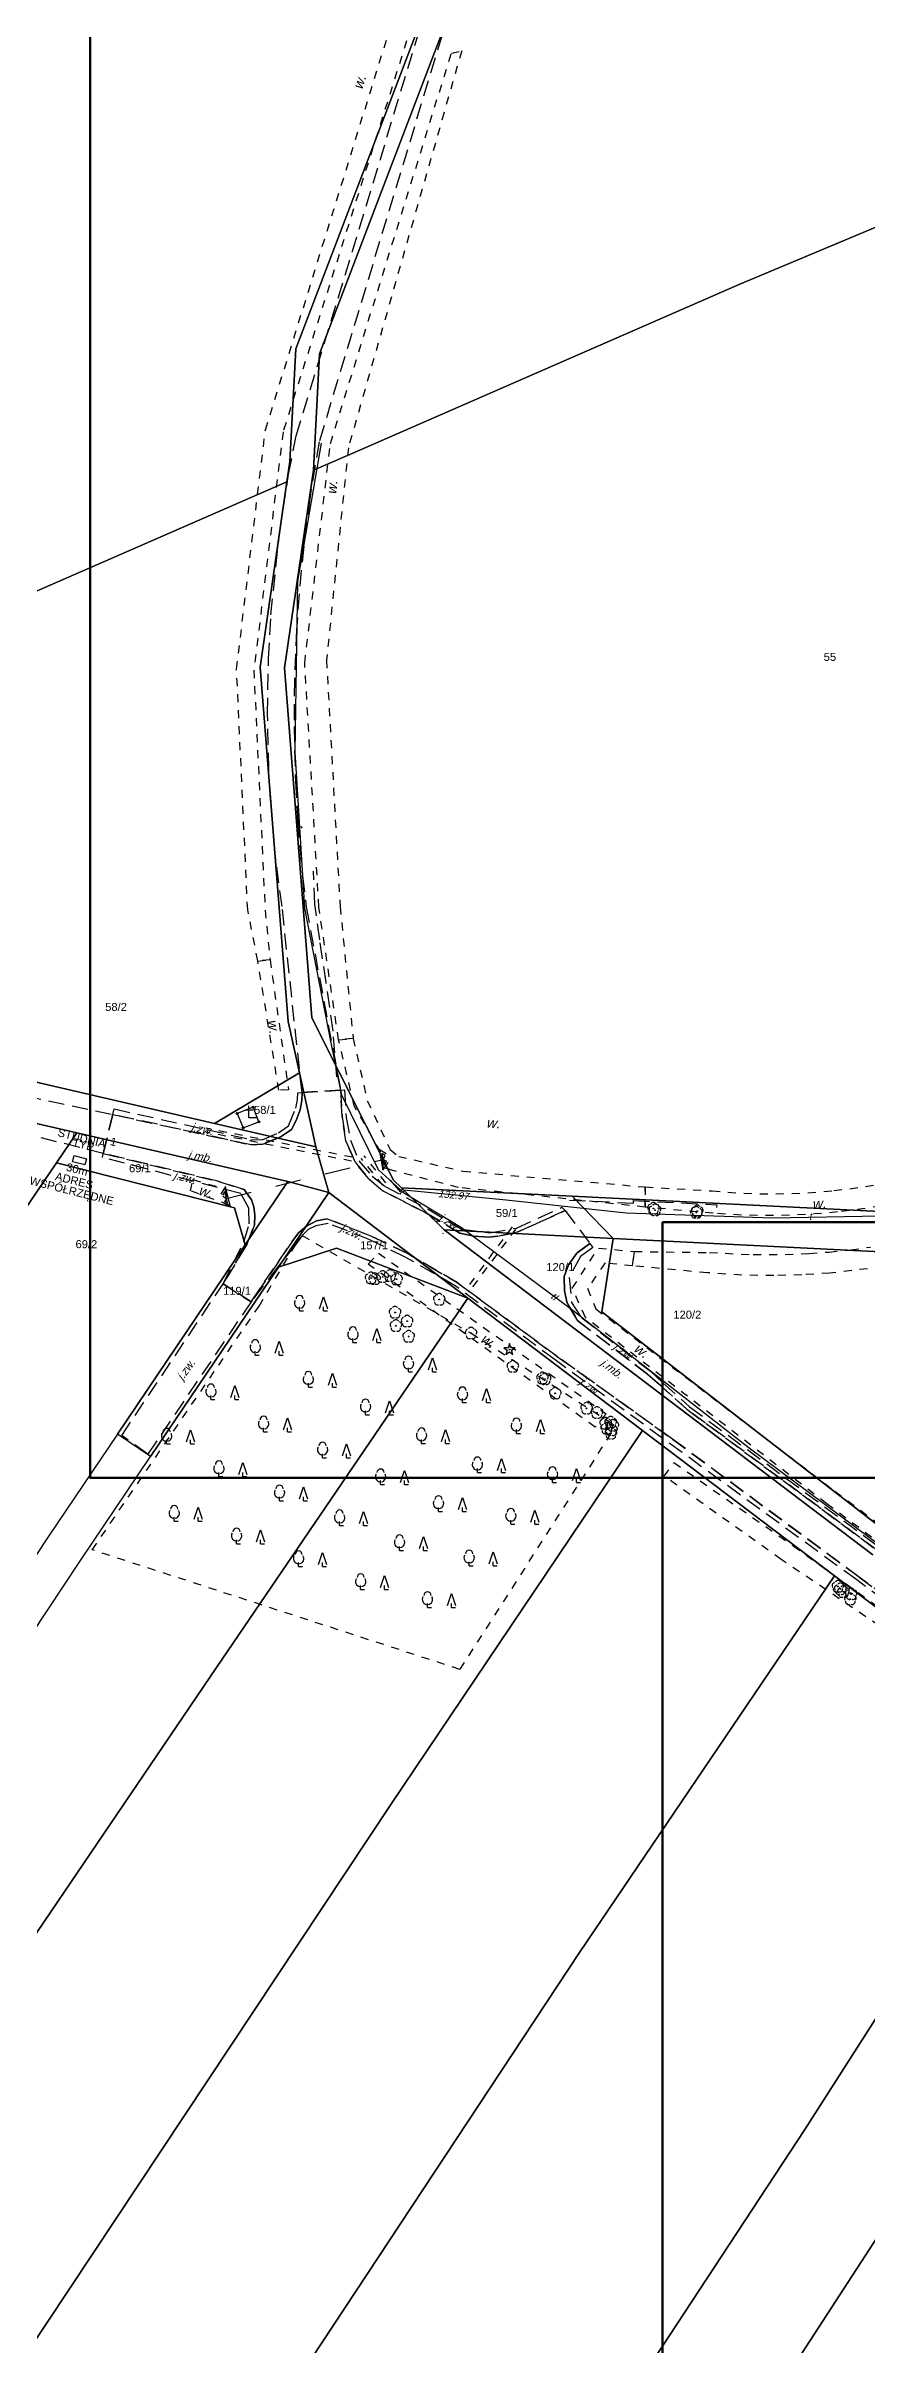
# Model space of a CAD drawing. Header units: metres. Extents: x 7542702 to 7555152, y 5804026 to 5815503.
# Drawn here: x 7547093.4 to 7547195.9, y 5806595.7 to 5806882.9 of the extents above; entities that cross this region are included whole.
import ezdxf
from ezdxf.enums import TextEntityAlignment as Align

# ---------------------------------------------------------------- set-up
doc = ezdxf.new("R2010")
doc.units = ezdxf.units.M
for name, pattern in [('4001', [0]), ('4002', [2, 1, -1]), ('4003', [3, 2, -1])]:
    doc.linetypes.add(name, pattern=pattern)
for name, color, linetype in [('_INFO_LOKALIZACJA', 7, 'Continuous'), ('_INFO_ZAPAS', 7, 'Continuous'), ('Cmentarze_i_pomniki', 184, 'Continuous'), ('Drogi', 135, 'Continuous'), ('Dzialki', 165, 'Continuous'), ('Elementy_budynkow', 7, 'Continuous'), ('Ogrodzenia', 184, 'Continuous'), ('Projekty', 252, 'Continuous'), ('Roslinnosc', 104, 'Continuous'), ('Uz_Specjalne', 7, 'Continuous'), ('Uz_Telekomunikacja', 252, 'Continuous'), ('Wody', 184, 'Continuous')]:
    doc.layers.add(name, color=color, linetype=linetype)
doc.layers.add('_STUDNIA_PROJEKTOWANA', color=30, linetype='Continuous', lineweight=30)
doc.styles.add('DYN_DIM', font='arial.ttf')
doc.styles.get("Standard").update_dxf_attribs({"font": 'arial.ttf'})

# ---------------------------------------------------------------- blocks, each defined once
blk = doc.blocks.new('1371')
at = {"layer": 'Cmentarze_i_pomniki', "color": 184, "linetype": 'Continuous'}
for p, q in [((-1, 2), (1, 2)), ((0, 0), (0, 3)), ((2, 0), (0, 0))]:
    blk.add_line(p, q, dxfattribs=at)
blk = doc.blocks.new('1281')
at = {"layer": 'Ogrodzenia', "color": 184, "linetype": 'Continuous'}
for radius in [0.24, 0.16, 0.08]:
    blk.add_circle((0, 0), radius, dxfattribs=at)
blk = doc.blocks.new('1422')
at = {"layer": 'Roslinnosc', "color": 104, "linetype": 'Continuous'}
blk.add_circle((0, 0), 0.1, dxfattribs=at)
for centre, start, end in [((-0.71, 0.23), 102.5, 221.75), ((0, 0.75), 30.19, 149.77), ((0.71, 0.23), 318.3, 77.49), ((-0.44, -0.61), 174.33, 293.45), ((0.44, -0.61), 246.24, 5.74)]:
    blk.add_arc(centre, 0.75, start, end, dxfattribs=at)
blk = doc.blocks.new('1412')
at = {"layer": 'Roslinnosc', "color": 104, "linetype": 'Continuous'}
for p, q in [((-0.33, 0.47), (-1.43, 0.47)), ((-1.43, 0.47), (-0.55, -0.17)), ((0, 1.5), (-0.33, 0.47)), ((0.33, 0.47), (0, 1.5)), ((1.43, 0.47), (0.33, 0.47)), ((0.55, -0.17), (1.43, 0.47)), ((-0.55, -0.17), (-0.88, -1.21)), ((-0.88, -1.21), (0, -0.57)), ((0, -0.57), (0.88, -1.21)), ((0.88, -1.21), (0.55, -0.17))]:
    blk.add_line(p, q, dxfattribs=at)
blk.add_circle((0, 0), 0.1, dxfattribs=at)
blk = doc.blocks.new('1756')
at = {"layer": 'Uz_Telekomunikacja', "color": 220, "linetype": 'Continuous'}
for radius in [0.16, 0.08]:
    blk.add_circle((0, 0), radius, dxfattribs=at)
blk = doc.blocks.new('1433')
at = {"layer": 'Roslinnosc', "color": 104, "linetype": 'Continuous'}
for p, q in [((-3, 0), (-3, 1)), ((-3, 0), (-2, 0)), ((2, 0.5), (3, 3.5)), ((3, 3.5), (4, 0.5)), ((3, 0), (3, 1)), ((3, 0), (4, 0))]:
    blk.add_line(p, q, dxfattribs=at)
for centre, radius, start, end in [((-3, 2), 1.3, 150, 260), ((-3, 3), 0.9, 0, 180), ((-3, 2), 1.3, 280, 30)]:
    blk.add_arc(centre, radius, start, end, dxfattribs=at)
blk = doc.blocks.new('2554')
at = {"layer": 'Drogi', "color": 8, "linetype": '4002'}
blk.add_line((0, 0), (0, 1), dxfattribs=at)
blk = doc.blocks.new('1554')
at = {"layer": 'Drogi', "color": 8, "linetype": 'Continuous'}
for p, q in [((-0.75, -0.75), (0, 0)), ((0, 0), (0.75, -0.75))]:
    blk.add_line(p, q, dxfattribs=at)
blk = doc.blocks.new('STUDNIA_PROJEKTOWANA')
at = {"layer": '_STUDNIA_PROJEKTOWANA'}
blk.add_lwpolyline([(-0.8, -0.4), (-0.8, 0.4), (0.8, 0.4), (0.8, -0.4)], close=True, dxfattribs=at)
at = {"layer": '_STUDNIA_PROJEKTOWANA', "style": 'DYN_DIM'}
blk.add_text('STUDNIA', height=1, dxfattribs=at).set_placement((-3.45, 2.25))
for tag, flags, p in [('ODC_FUNKCJONALNY', 13, (0, 3.75)), ('TYP', 12, (0, 0.98)), ('DLUGOSC_ZAPASU', 12, (0, -1.68)), ('ADRES', 12, (0, -3.33)), ('WSPOLRZEDNE', 12, (0, -4.65))]:
    blk.add_attdef(tag, text='', height=1, dxfattribs=dict(at, flags=flags)).set_placement(p, align=Align.CENTER)
at = {"layer": '_STUDNIA_PROJEKTOWANA', "style": 'DYN_DIM', "flags": 12}
blk.add_attdef('NUMER', (3.17, 2.25), '', height=1, dxfattribs=at)

msp = doc.modelspace()

# ---------------------------------------------------------------- linework, layer by layer
at = {"layer": 'Defpoints', "color": 4, "lineweight": 70}
for points in [[(7547098.91, 5806987.36), (7547491.42, 5806987.36), (7547491.42, 5806703.97), (7547098.91, 5806703.97)], [(7547170.42, 5806735.94), (7547562.93, 5806735.94), (7547562.93, 5806452.54), (7547170.42, 5806452.54)]]:
    msp.add_lwpolyline(points, close=True, dxfattribs=at)
at = {"layer": 'Drogi', "color": 8, "linetype": '4003'}
for p, q in [((7547124.65, 5806834.21), (7547142.01, 5806891.27)), ((7547124.65, 5806834.21), (7547142.01, 5806891.27)), ((7547143.76, 5806887.19), (7547127.52, 5806833.47)), ((7547143.76, 5806887.19), (7547127.52, 5806833.47)), ((7547123.71, 5806829.4), (7547124.65, 5806834.21)), ((7547123.71, 5806829.4), (7547124.65, 5806834.21)), ((7547127.52, 5806833.47), (7547126.35, 5806826.37)), ((7547127.52, 5806833.47), (7547126.35, 5806826.37)), ((7547122.55, 5806821.99), (7547123.71, 5806829.4)), ((7547122.55, 5806821.99), (7547123.71, 5806829.4)), ((7547126.35, 5806826.37), (7547125.26, 5806817.43)), ((7547126.35, 5806826.37), (7547125.26, 5806817.43)), ((7547121.5, 5806811.84), (7547122.55, 5806821.99)), ((7547121.5, 5806811.84), (7547122.55, 5806821.99)), ((7547125.26, 5806817.43), (7547124.68, 5806809.96)), ((7547125.26, 5806817.43), (7547124.68, 5806809.96)), ((7547121.2, 5806806.35), (7547121.5, 5806811.84)), ((7547121.2, 5806806.35), (7547121.5, 5806811.84)), ((7547124.68, 5806809.96), (7547124.43, 5806803.67)), ((7547124.68, 5806809.96), (7547124.43, 5806803.67)), ((7547121.07, 5806799.48), (7547121.2, 5806806.35)), ((7547121.07, 5806799.48), (7547121.2, 5806806.35)), ((7547124.43, 5806803.67), (7547124.38, 5806797.87)), ((7547124.43, 5806803.67), (7547124.38, 5806797.87)), ((7547121.23, 5806792.58), (7547121.07, 5806799.48)), ((7547121.23, 5806792.58), (7547121.07, 5806799.48)), ((7547124.38, 5806797.87), (7547124.56, 5806790.97)), ((7547124.38, 5806797.87), (7547124.56, 5806790.97)), ((7547121.41, 5806789.29), (7547121.23, 5806792.58)), ((7547121.41, 5806789.29), (7547121.23, 5806792.58)), ((7547124.56, 5806790.97), (7547124.84, 5806785.98)), ((7547124.56, 5806790.97), (7547124.84, 5806785.98)), ((7547122.08, 5806781.52), (7547121.41, 5806789.29)), ((7547122.08, 5806781.52), (7547121.41, 5806789.29)), ((7547124.84, 5806785.98), (7547125.45, 5806779.21)), ((7547124.84, 5806785.98), (7547125.45, 5806779.21)), ((7547122.88, 5806775.38), (7547122.08, 5806781.52)), ((7547122.88, 5806775.38), (7547122.08, 5806781.52)), ((7547125.45, 5806779.21), (7547125.9, 5806775.35)), ((7547125.45, 5806779.21), (7547125.9, 5806775.35)), ((7547125.38, 5806752.12, 133.89), (7547122.88, 5806775.38)), ((7547125.38, 5806752.12, 133.89), (7547122.88, 5806775.38)), ((7547125.9, 5806775.35), (7547130.2, 5806752.44, 133.87)), ((7547125.9, 5806775.35), (7547130.2, 5806752.44, 133.87)), ((7547067.31, 5806756.79, 134.47), (7547101.74, 5806749.38, 134.24)), ((7547100.52, 5806744.52, 134.25), (7547067.29, 5806752.91, 134.47)), ((7547101.74, 5806749.38, 134.24), (7547101.9, 5806750.09)), ((7547101.9, 5806750.09), (7547119, 5806746.27)), ((7547123.68, 5806747.95), (7547124.59, 5806750.17)), ((7547124.59, 5806750.17), (7547124.81, 5806751.23)), ((7547124.66, 5806748.62), (7547125.14, 5806749.99)), ((7547125.14, 5806749.99), (7547124.66, 5806748.62)), ((7547124.66, 5806748.62), (7547125.14, 5806749.99)), ((7547124.81, 5806751.23), (7547124.87, 5806752.1)), ((7547124.87, 5806752.1), (7547125.38, 5806752.12)), ((7547125.14, 5806749.99), (7547125.35, 5806751.12)), ((7547125.35, 5806751.12), (7547125.14, 5806749.99)), ((7547125.14, 5806749.99), (7547125.35, 5806751.12)), ((7547125.35, 5806751.12), (7547125.38, 5806752.12)), ((7547125.38, 5806752.12), (7547125.35, 5806751.12)), ((7547125.35, 5806751.12), (7547125.38, 5806752.12)), ((7547130.2, 5806752.44, 133.87), (7547125.38, 5806752.12, 133.89)), ((7547125.38, 5806752.12), (7547130.2, 5806752.44)), ((7547130.2, 5806752.44, 133.87), (7547125.38, 5806752.12, 133.89)), ((7547125.38, 5806752.12), (7547130.2, 5806752.44)), ((7547130.2, 5806752.44), (7547130.71, 5806752.49)), ((7547130.2, 5806752.44), (7547130.4, 5806749.15)), ((7547130.4, 5806749.15), (7547130.2, 5806752.44)), ((7547130.2, 5806752.44), (7547130.4, 5806749.15)), ((7547130.71, 5806752.49), (7547130.89, 5806749.01)), ((7547100.52, 5806744.52, 134.25), (7547101.74, 5806749.38, 134.24)), ((7547101.74, 5806749.38, 134.24), (7547100.52, 5806744.52, 134.25)), ((7547100.52, 5806744.52, 134.25), (7547101.74, 5806749.38, 134.24)), ((7547101.74, 5806749.38, 134.24), (7547119.03, 5806745.59)), ((7547119.03, 5806745.59), (7547101.74, 5806749.38, 134.24)), ((7547101.74, 5806749.38, 134.24), (7547119.03, 5806745.59)), ((7547120.39, 5806746.24), (7547122.44, 5806747.09)), ((7547122.44, 5806747.09), (7547123.68, 5806747.95)), ((7547122.64, 5806746.57), (7547124.05, 5806747.5)), ((7547124.05, 5806747.5), (7547122.64, 5806746.57)), ((7547122.64, 5806746.57), (7547124.05, 5806747.5)), ((7547124.05, 5806747.5), (7547124.66, 5806748.62)), ((7547124.66, 5806748.62), (7547124.05, 5806747.5)), ((7547124.05, 5806747.5), (7547124.66, 5806748.62)), ((7547130.4, 5806749.15), (7547130.84, 5806746.05)), ((7547130.84, 5806746.05), (7547130.4, 5806749.15)), ((7547130.4, 5806749.15), (7547130.84, 5806746.05)), ((7547130.89, 5806749.01), (7547131.44, 5806746.16)), ((7547100.46, 5806744.02), (7547100.52, 5806744.52, 134.25)), ((7547117.72, 5806739.5), (7547100.46, 5806744.02)), ((7547114.87, 5806741.04), (7547100.52, 5806744.52, 134.25)), ((7547100.52, 5806744.52, 134.25), (7547114.87, 5806741.04)), ((7547114.87, 5806741.04), (7547100.52, 5806744.52, 134.25)), ((7547119, 5806746.27), (7547120.39, 5806746.24)), ((7547119.03, 5806745.59), (7547120.47, 5806745.7)), ((7547120.47, 5806745.7), (7547119.03, 5806745.59)), ((7547119.03, 5806745.59), (7547120.47, 5806745.7)), ((7547120.47, 5806745.7), (7547122.64, 5806746.57)), ((7547122.64, 5806746.57), (7547120.47, 5806745.7)), ((7547120.47, 5806745.7), (7547122.64, 5806746.57)), ((7547130.84, 5806746.05), (7547132.05, 5806743.4)), ((7547132.05, 5806743.4), (7547130.84, 5806746.05)), ((7547130.84, 5806746.05), (7547132.05, 5806743.4)), ((7547131.44, 5806746.16), (7547132.5, 5806743.59)), ((7547132.05, 5806743.4), (7547133.72, 5806741.35)), ((7547133.72, 5806741.35), (7547132.05, 5806743.4)), ((7547132.05, 5806743.4), (7547133.72, 5806741.35)), ((7547132.5, 5806743.59), (7547134.14, 5806741.66)), ((7547133.72, 5806741.35), (7547135.4, 5806739.9)), ((7547135.4, 5806739.9), (7547133.72, 5806741.35)), ((7547133.72, 5806741.35), (7547135.4, 5806739.9)), ((7547134.14, 5806741.66), (7547135.76, 5806740.4)), ((7547118.17, 5806740.02), (7547114.87, 5806741.04)), ((7547114.87, 5806741.04), (7547118.17, 5806740.02)), ((7547118.17, 5806740.02), (7547114.87, 5806741.04)), ((7547118.74, 5806737.68), (7547117.72, 5806739.5)), ((7547119.07, 5806738.73), (7547118.17, 5806740.02)), ((7547118.17, 5806740.02), (7547119.07, 5806738.73)), ((7547119.07, 5806738.73), (7547118.17, 5806740.02)), ((7547119.35, 5806737.85), (7547119.07, 5806738.73)), ((7547119.07, 5806738.73), (7547119.35, 5806737.85)), ((7547119.35, 5806737.85), (7547119.07, 5806738.73)), ((7547135.4, 5806739.9), (7547140.94, 5806737.04)), ((7547140.94, 5806737.04), (7547135.4, 5806739.9)), ((7547135.4, 5806739.9), (7547140.94, 5806737.04)), ((7547135.76, 5806740.4), (7547141.13, 5806737.55)), ((7547118.11, 5806733.48), (7547118.79, 5806735.71)), ((7547118.52, 5806733.23), (7547119.44, 5806735.59)), ((7547119.44, 5806735.59), (7547118.52, 5806733.23)), ((7547118.52, 5806733.23), (7547119.44, 5806735.59)), ((7547118.79, 5806735.71), (7547118.74, 5806737.68)), ((7547119.5, 5806736.82), (7547119.35, 5806737.85)), ((7547119.35, 5806737.85), (7547119.5, 5806736.82)), ((7547119.5, 5806736.82), (7547119.35, 5806737.85)), ((7547119.44, 5806735.59), (7547119.5, 5806736.82)), ((7547119.5, 5806736.82), (7547119.44, 5806735.59)), ((7547119.44, 5806735.59), (7547119.5, 5806736.82)), ((7547124.95, 5806734.58), (7547125.95, 5806735.43)), ((7547125.95, 5806735.43), (7547124.95, 5806734.58)), ((7547124.95, 5806734.58), (7547125.95, 5806735.43)), ((7547125.95, 5806735.43), (7547124.95, 5806734.58)), ((7547125.95, 5806735.43), (7547127.18, 5806736.09)), ((7547127.18, 5806736.09), (7547125.95, 5806735.43)), ((7547125.95, 5806735.43), (7547127.18, 5806736.09)), ((7547127.18, 5806736.09), (7547125.95, 5806735.43)), ((7547127.12, 5806735.46), (7547126.16, 5806735)), ((7547127.12, 5806735.46), (7547126.16, 5806735)), ((7547128.65, 5806735.78), (7547127.12, 5806735.46)), ((7547128.65, 5806735.78), (7547127.12, 5806735.46)), ((7547127.18, 5806736.09), (7547128.53, 5806736.36)), ((7547128.53, 5806736.36), (7547127.18, 5806736.09)), ((7547127.18, 5806736.09), (7547128.53, 5806736.36)), ((7547128.53, 5806736.36), (7547127.18, 5806736.09)), ((7547128.53, 5806736.36), (7547134.11, 5806734.16)), ((7547134.11, 5806734.16), (7547128.53, 5806736.36)), ((7547128.53, 5806736.36), (7547134.11, 5806734.16)), ((7547134.11, 5806734.16), (7547128.53, 5806736.36)), ((7547133.86, 5806733.73), (7547128.65, 5806735.78)), ((7547133.86, 5806733.73), (7547128.65, 5806735.78)), ((7547140.94, 5806737.04), (7547145.12, 5806734.54)), ((7547145.12, 5806734.54), (7547140.94, 5806737.04)), ((7547140.94, 5806737.04), (7547145.12, 5806734.54)), ((7547141.13, 5806737.55), (7547145.31, 5806735.05)), ((7547152.17, 5806735.2), (7547157.86, 5806737.8)), ((7547152.29, 5806734.68), (7547158.28, 5806737.38)), ((7547158.28, 5806737.38), (7547152.29, 5806734.68)), ((7547152.29, 5806734.68), (7547158.28, 5806737.38)), ((7547157.86, 5806737.8), (7547158.28, 5806737.38)), ((7547158.28, 5806737.38), (7547161.37, 5806733.28)), ((7547158.28, 5806737.38), (7547161.37, 5806733.28)), ((7547115.52, 5806728.24), (7547118.11, 5806733.48)), ((7547115.52, 5806728.24), (7547118.52, 5806733.23)), ((7547118.52, 5806733.23), (7547115.52, 5806728.24)), ((7547115.52, 5806728.24), (7547118.52, 5806733.23)), ((7547119.02, 5806725.98), (7547124.15, 5806733.53)), ((7547124.15, 5806733.53), (7547119.02, 5806725.98)), ((7547119.02, 5806725.98), (7547124.15, 5806733.53)), ((7547124.15, 5806733.53), (7547119.02, 5806725.98)), ((7547124.56, 5806733.11), (7547122.35, 5806730.36)), ((7547124.56, 5806733.11), (7547122.35, 5806730.36)), ((7547124.15, 5806733.53), (7547124.95, 5806734.58)), ((7547124.95, 5806734.58), (7547124.15, 5806733.53)), ((7547124.15, 5806733.53), (7547124.95, 5806734.58)), ((7547124.95, 5806734.58), (7547124.15, 5806733.53)), ((7547125.39, 5806734.25), (7547124.56, 5806733.11)), ((7547125.39, 5806734.25), (7547124.56, 5806733.11)), ((7547126.16, 5806735), (7547125.39, 5806734.25)), ((7547126.16, 5806735), (7547125.39, 5806734.25)), ((7547138.28, 5806731.56), (7547133.86, 5806733.73)), ((7547138.28, 5806731.56), (7547133.86, 5806733.73)), ((7547134.11, 5806734.16), (7547138.6, 5806732)), ((7547138.6, 5806732), (7547134.11, 5806734.16)), ((7547134.11, 5806734.16), (7547138.6, 5806732)), ((7547138.6, 5806732), (7547134.11, 5806734.16)), ((7547145.12, 5806734.54), (7547146.84, 5806734.18)), ((7547146.84, 5806734.18), (7547145.12, 5806734.54)), ((7547145.12, 5806734.54), (7547146.84, 5806734.18)), ((7547145.31, 5806735.05), (7547148.8, 5806734.6)), ((7547146.84, 5806734.18), (7547148.79, 5806734.06)), ((7547148.79, 5806734.06), (7547146.84, 5806734.18)), ((7547146.84, 5806734.18), (7547148.79, 5806734.06)), ((7547148.79, 5806734.06), (7547149.83, 5806734.17)), ((7547149.83, 5806734.17), (7547148.79, 5806734.06)), ((7547148.79, 5806734.06), (7547149.83, 5806734.17)), ((7547148.8, 5806734.6), (7547152.17, 5806735.2)), ((7547149.83, 5806734.17), (7547152.29, 5806734.68)), ((7547152.29, 5806734.68), (7547149.83, 5806734.17)), ((7547149.83, 5806734.17), (7547152.29, 5806734.68)), ((7547159.72, 5806732.04), (7547161.37, 5806733.28)), ((7547161.37, 5806733.28), (7547159.72, 5806732.04)), ((7547159.72, 5806732.04), (7547161.37, 5806733.28)), ((7547161.37, 5806733.28), (7547159.72, 5806732.04)), ((7547161.73, 5806732.75), (7547160.19, 5806731.64)), ((7547161.73, 5806732.75), (7547160.19, 5806731.64)), ((7547161.37, 5806733.28), (7547161.73, 5806732.75)), ((7547161.37, 5806733.28), (7547161.73, 5806732.75)), ((7547122.35, 5806730.36), (7547119.02, 5806725.98)), ((7547122.35, 5806730.36), (7547119.02, 5806725.98)), ((7547144.54, 5806727.97), (7547138.28, 5806731.56)), ((7547144.54, 5806727.97), (7547138.28, 5806731.56)), ((7547138.6, 5806732), (7547144.78, 5806728.37)), ((7547144.78, 5806728.37), (7547138.6, 5806732)), ((7547138.6, 5806732), (7547144.78, 5806728.37)), ((7547144.78, 5806728.37), (7547138.6, 5806732)), ((7547158.14, 5806729.15), (7547158.69, 5806730.6)), ((7547158.69, 5806730.6), (7547158.14, 5806729.15)), ((7547158.14, 5806729.15), (7547158.69, 5806730.6)), ((7547158.69, 5806730.6), (7547158.14, 5806729.15)), ((7547158.69, 5806730.6), (7547159.72, 5806732.04)), ((7547159.72, 5806732.04), (7547158.69, 5806730.6)), ((7547158.69, 5806730.6), (7547159.72, 5806732.04)), ((7547159.72, 5806732.04), (7547158.69, 5806730.6)), ((7547160.19, 5806731.64), (7547158.78, 5806729)), ((7547160.19, 5806731.64), (7547158.78, 5806729)), ((7547102.84, 5806709.26), (7547115.52, 5806728.24)), ((7547119.02, 5806725.98), (7547115.52, 5806728.24)), ((7547115.52, 5806728.24), (7547119.02, 5806725.98)), ((7547119.02, 5806725.98), (7547115.52, 5806728.24)), ((7547157.02, 5806718.72), (7547144.54, 5806727.97)), ((7547157.02, 5806718.72), (7547144.54, 5806727.97)), ((7547144.78, 5806728.37), (7547157.3, 5806719.12)), ((7547157.3, 5806719.12), (7547144.78, 5806728.37)), ((7547144.78, 5806728.37), (7547157.3, 5806719.12)), ((7547157.3, 5806719.12), (7547144.78, 5806728.37)), ((7547158.18, 5806727.33), (7547158.14, 5806729.15)), ((7547158.14, 5806729.15), (7547158.18, 5806727.33)), ((7547158.18, 5806727.33), (7547158.14, 5806729.15)), ((7547158.14, 5806729.15), (7547158.18, 5806727.33)), ((7547158.5, 5806725.82), (7547158.18, 5806727.33)), ((7547158.18, 5806727.33), (7547158.5, 5806725.82)), ((7547158.5, 5806725.82), (7547158.18, 5806727.33)), ((7547158.18, 5806727.33), (7547158.5, 5806725.82)), ((7547158.78, 5806729), (7547159.06, 5806725.91)), ((7547158.78, 5806729), (7547159.06, 5806725.91)), ((7547119.02, 5806725.98), (7547106.1, 5806706.92)), ((7547159.87, 5806723.59), (7547158.5, 5806725.82)), ((7547158.5, 5806725.82), (7547159.87, 5806723.59)), ((7547159.87, 5806723.59), (7547158.5, 5806725.82)), ((7547158.5, 5806725.82), (7547159.87, 5806723.59)), ((7547159.06, 5806725.91), (7547160.34, 5806723.98)), ((7547159.06, 5806725.91), (7547160.34, 5806723.98)), ((7547160.34, 5806723.98), (7547168.92, 5806717.29)), ((7547160.34, 5806723.98), (7547168.92, 5806717.29)), ((7547168.55, 5806716.93), (7547159.87, 5806723.59)), ((7547159.87, 5806723.59), (7547168.55, 5806716.93)), ((7547168.55, 5806716.93), (7547159.87, 5806723.59)), ((7547159.87, 5806723.59), (7547168.55, 5806716.93)), ((7547194.71, 5806691.22), (7547157.02, 5806718.72)), ((7547194.71, 5806691.22), (7547157.02, 5806718.72)), ((7547157.3, 5806719.12), (7547171.68, 5806708.82, 134.02)), ((7547171.68, 5806708.82, 134.02), (7547157.3, 5806719.12)), ((7547157.3, 5806719.12), (7547171.68, 5806708.82, 134.02)), ((7547171.68, 5806708.82, 134.02), (7547157.3, 5806719.12)), ((7547170.2, 5806715.52), (7547168.55, 5806716.93)), ((7547168.55, 5806716.93), (7547170.2, 5806715.52)), ((7547170.2, 5806715.52), (7547168.55, 5806716.93)), ((7547168.55, 5806716.93), (7547170.2, 5806715.52)), ((7547168.92, 5806717.29), (7547170.53, 5806715.8)), ((7547168.92, 5806717.29), (7547170.53, 5806715.8)), ((7547173.47, 5806712.56, 134.01), (7547170.2, 5806715.52)), ((7547170.2, 5806715.52), (7547173.47, 5806712.56, 134.01)), ((7547173.47, 5806712.56, 134.01), (7547170.2, 5806715.52)), ((7547170.2, 5806715.52), (7547173.47, 5806712.56, 134.01)), ((7547170.53, 5806715.8), (7547173.81, 5806712.86)), ((7547170.53, 5806715.8), (7547173.81, 5806712.86)), ((7547197.5, 5806694.75), (7547173.47, 5806712.56, 134.01)), ((7547173.47, 5806712.56, 134.01), (7547197.5, 5806694.75)), ((7547197.5, 5806694.75), (7547173.47, 5806712.56, 134.01)), ((7547173.47, 5806712.56, 134.01), (7547197.5, 5806694.75)), ((7547173.81, 5806712.86), (7547197.75, 5806695.15)), ((7547173.81, 5806712.86), (7547197.75, 5806695.15)), ((7547106.1, 5806706.92), (7547102.84, 5806709.26)), ((7547171.68, 5806708.82, 134.02), (7547195.01, 5806691.58)), ((7547195.01, 5806691.58), (7547171.68, 5806708.82, 134.02)), ((7547171.68, 5806708.82, 134.02), (7547195.01, 5806691.58)), ((7547195.01, 5806691.58), (7547171.68, 5806708.82, 134.02)), ((7547243.92, 5806654.57), (7547194.71, 5806691.22)), ((7547243.92, 5806654.57), (7547194.71, 5806691.22)), ((7547195.01, 5806691.58), (7547244.25, 5806654.96)), ((7547244.25, 5806654.96), (7547195.01, 5806691.58)), ((7547195.01, 5806691.58), (7547244.25, 5806654.96)), ((7547244.25, 5806654.96), (7547195.01, 5806691.58))]:
    msp.add_line(p, q, dxfattribs=at)
at = {"layer": 'Dzialki'}
for p, q in [((7547124.59, 5806845.07), (7547142.74, 5806892.69)), ((7547142.74, 5806892.69), (7547124.59, 5806845.07)), ((7547124.59, 5806845.07), (7547142.74, 5806892.69)), ((7547127.56, 5806844.44), (7547145.6, 5806891.76)), ((7547145.6, 5806891.76), (7547127.56, 5806844.44)), ((7547145.6, 5806891.76), (7547127.56, 5806844.44)), ((7547180.09, 5806853.16), (7547234.55, 5806876.03)), ((7547234.55, 5806876.03), (7547180.09, 5806853.16)), ((7547180.09, 5806853.16), (7547234.55, 5806876.03)), ((7547131.05, 5806831.76), (7547180.09, 5806853.16)), ((7547180.09, 5806853.16), (7547131.05, 5806831.76)), ((7547131.05, 5806831.76), (7547180.09, 5806853.16)), ((7547123.86, 5806831), (7547124.59, 5806845.07)), ((7547124.59, 5806845.07), (7547123.86, 5806831)), ((7547123.86, 5806831), (7547124.59, 5806845.07)), ((7547126.81, 5806829.91), (7547127.56, 5806844.44)), ((7547127.56, 5806844.44), (7547126.81, 5806829.91)), ((7547127.56, 5806844.44), (7547126.81, 5806829.91)), ((7547123.5, 5806828.46), (7547123.86, 5806831)), ((7547123.86, 5806831), (7547123.5, 5806828.46)), ((7547123.5, 5806828.46), (7547123.86, 5806831)), ((7547126.81, 5806829.91), (7547131.05, 5806831.76)), ((7547131.05, 5806831.76), (7547126.81, 5806829.91)), ((7547126.81, 5806829.91), (7547131.05, 5806831.76)), ((7547123.5, 5806828.46), (7547063.46, 5806802.3)), ((7547063.46, 5806802.3), (7547123.5, 5806828.46)), ((7547120.16, 5806805.3), (7547123.5, 5806828.46)), ((7547120.16, 5806805.3), (7547123.5, 5806828.46)), ((7547123.5, 5806828.46), (7547120.16, 5806805.3)), ((7547123.18, 5806805.2), (7547126.81, 5806829.91)), ((7547126.81, 5806829.91), (7547123.18, 5806805.2)), ((7547123.18, 5806805.2), (7547126.81, 5806829.91)), ((7547126.81, 5806829.91), (7547123.18, 5806805.2)), ((7547123.63, 5806761.02), (7547120.16, 5806805.3)), ((7547123.63, 5806761.02), (7547120.16, 5806805.3)), ((7547120.16, 5806805.3), (7547123.63, 5806761.02)), ((7547126.6, 5806761.46), (7547123.18, 5806805.2)), ((7547123.18, 5806805.2), (7547126.6, 5806761.46)), ((7547126.6, 5806761.46), (7547123.18, 5806805.2)), ((7547123.18, 5806805.2), (7547126.6, 5806761.46)), ((7547136.83, 5806741.2), (7547126.6, 5806761.46)), ((7547126.6, 5806761.46), (7547136.83, 5806741.2)), ((7547136.83, 5806741.2), (7547126.6, 5806761.46)), ((7547126.6, 5806761.46), (7547136.83, 5806741.2)), ((7547059.71, 5806760.91), (7547114.45, 5806748.26)), ((7547114.45, 5806748.26), (7547059.71, 5806760.91)), ((7547125.06, 5806754.6), (7547123.63, 5806761.02)), ((7547125.06, 5806754.6), (7547123.63, 5806761.02)), ((7547123.63, 5806761.02), (7547125.06, 5806754.6)), ((7547072.09, 5806752.92), (7547097.24, 5806747.1)), ((7547097.24, 5806747.1), (7547072.09, 5806752.92)), ((7547125.06, 5806754.6), (7547114.45, 5806748.26)), ((7547114.45, 5806748.26), (7547125.06, 5806754.6)), ((7547127.12, 5806745.33), (7547125.06, 5806754.6)), ((7547127.12, 5806745.33), (7547125.06, 5806754.6)), ((7547125.06, 5806754.6), (7547127.12, 5806745.33)), ((7547097.24, 5806747.1), (7547094.7, 5806743.36)), ((7547094.7, 5806743.36), (7547097.24, 5806747.1)), ((7547123.62, 5806741.01), (7547097.24, 5806747.1)), ((7547097.24, 5806747.1), (7547123.62, 5806741.01)), ((7547114.45, 5806748.26), (7547127.12, 5806745.33)), ((7547127.12, 5806745.33), (7547114.45, 5806748.26)), ((7547128.72, 5806739.62), (7547127.12, 5806745.33)), ((7547127.12, 5806745.33), (7547128.72, 5806739.62)), ((7547128.72, 5806739.62), (7547127.12, 5806745.33)), ((7547094.7, 5806743.36), (7547073.71, 5806712.45)), ((7547073.71, 5806712.45), (7547094.7, 5806743.36)), ((7547094.7, 5806743.36), (7547116.93, 5806737.72)), ((7547116.93, 5806737.72), (7547094.7, 5806743.36)), ((7547137.8, 5806740.24), (7547136.83, 5806741.2)), ((7547136.83, 5806741.2), (7547137.8, 5806740.24)), ((7547137.8, 5806740.24), (7547136.83, 5806741.2)), ((7547136.83, 5806741.2), (7547137.8, 5806740.24)), ((7547118.27, 5806733.08), (7547123.62, 5806741.01)), ((7547123.62, 5806741.01), (7547118.27, 5806733.08)), ((7547122.43, 5806730.3), (7547128.72, 5806739.62)), ((7547128.72, 5806739.62), (7547122.43, 5806730.3)), ((7547128.72, 5806739.62), (7547123.62, 5806741.01)), ((7547123.62, 5806741.01), (7547128.72, 5806739.62)), ((7547146.1, 5806726.45), (7547128.72, 5806739.62)), ((7547146.1, 5806726.45), (7547128.72, 5806739.62)), ((7547128.72, 5806739.62), (7547146.1, 5806726.45)), ((7547159.14, 5806739.17), (7547137.8, 5806740.24)), ((7547137.8, 5806740.24), (7547143.13, 5806734.97)), ((7547159.14, 5806739.17), (7547137.8, 5806740.24)), ((7547137.8, 5806740.24), (7547143.13, 5806734.97)), ((7547137.8, 5806740.24), (7547159.14, 5806739.17)), ((7547143.13, 5806734.97), (7547137.8, 5806740.24)), ((7547200.18, 5806737.12), (7547159.14, 5806739.17)), ((7547159.14, 5806739.17), (7547200.18, 5806737.12)), ((7547164.25, 5806733.91), (7547159.14, 5806739.17)), ((7547200.18, 5806737.12), (7547159.14, 5806739.17)), ((7547159.14, 5806739.17), (7547200.18, 5806737.12)), ((7547164.25, 5806733.91), (7547159.14, 5806739.17)), ((7547159.14, 5806739.17), (7547164.25, 5806733.91)), ((7547116.93, 5806737.72), (7547118.27, 5806733.08)), ((7547118.27, 5806733.08), (7547116.93, 5806737.72)), ((7547118.27, 5806733.08), (7547102.31, 5806709.43)), ((7547102.31, 5806709.43), (7547118.27, 5806733.08)), ((7547122.43, 5806730.3), (7547129.68, 5806732.7)), ((7547129.68, 5806732.7), (7547122.43, 5806730.3)), ((7547129.68, 5806732.7), (7547146.1, 5806726.45)), ((7547146.1, 5806726.45), (7547129.68, 5806732.7)), ((7547143.13, 5806734.97), (7547196.74, 5806694.35)), ((7547143.13, 5806734.97), (7547196.74, 5806694.35)), ((7547143.13, 5806734.97), (7547164.25, 5806733.91)), ((7547196.74, 5806694.35), (7547143.13, 5806734.97)), ((7547164.25, 5806733.91), (7547143.13, 5806734.97)), ((7547162.87, 5806724.71), (7547164.25, 5806733.91)), ((7547164.25, 5806733.91), (7547162.87, 5806724.71)), ((7547201.06, 5806732.07), (7547164.25, 5806733.91)), ((7547164.25, 5806733.91), (7547201.06, 5806732.07)), ((7547201.06, 5806732.07), (7547164.25, 5806733.91)), ((7547106.46, 5806706.64), (7547122.43, 5806730.3)), ((7547122.43, 5806730.3), (7547106.46, 5806706.64)), ((7547114.69, 5806680.27), (7547146.1, 5806726.45)), ((7547146.1, 5806726.45), (7547114.69, 5806680.27)), ((7547167.94, 5806709.9), (7547146.1, 5806726.45)), ((7547146.1, 5806726.45), (7547167.94, 5806709.9)), ((7547167.94, 5806709.9), (7547146.1, 5806726.45)), ((7547198.66, 5806697.05), (7547162.87, 5806724.71)), ((7547162.87, 5806724.71), (7547198.66, 5806697.05)), ((7547136.47, 5806663.17), (7547167.94, 5806709.9)), ((7547167.94, 5806709.9), (7547136.47, 5806663.17)), ((7547191.93, 5806691.73), (7547167.94, 5806709.9)), ((7547167.94, 5806709.9), (7547191.93, 5806691.73)), ((7547191.93, 5806691.73), (7547167.94, 5806709.9)), ((7547102.31, 5806709.43), (7547093.74, 5806696.72)), ((7547106.46, 5806706.64), (7547102.31, 5806709.43)), ((7547097.68, 5806693.63), (7547106.46, 5806706.64)), ((7547093.74, 5806696.72), (7546953.73, 5806485.64)), ((7546958.06, 5806483.11), (7547097.68, 5806693.63)), ((7547160.06, 5806644.65), (7547191.93, 5806691.73)), ((7547191.93, 5806691.73), (7547160.06, 5806644.65)), ((7547219.18, 5806671.07), (7547191.93, 5806691.73)), ((7547191.93, 5806691.73), (7547219.18, 5806671.07)), ((7547219.18, 5806671.07), (7547191.93, 5806691.73)), ((7546974.8, 5806474.05), (7547114.69, 5806680.27)), ((7547114.69, 5806680.27), (7546974.8, 5806474.05)), ((7547219.18, 5806671.07), (7547188.23, 5806622.53)), ((7547188.23, 5806622.53), (7547219.18, 5806671.07)), ((7546998.98, 5806455.92), (7547136.47, 5806663.17)), ((7547136.47, 5806663.17), (7546998.98, 5806455.92)), ((7547023.15, 5806437.33), (7547160.06, 5806644.65)), ((7547160.06, 5806644.65), (7547023.15, 5806437.33)), ((7547188.23, 5806622.53), (7547053.35, 5806417.34)), ((7547053.35, 5806417.34), (7547188.23, 5806622.53)), ((7547066.36, 5806407.58), (7547200.01, 5806613.28)), ((7547200.01, 5806613.28), (7547066.36, 5806407.58))]:
    msp.add_line(p, q, dxfattribs=at)
at = {"layer": 'Elementy_budynkow', "color": 7, "linetype": '4001'}
for p, q in [((7547135.88, 5806744.49), (7547135.02, 5806745)), ((7547135.02, 5806745), (7547135.5, 5806742.44)), ((7547135.76, 5806744.27), (7547135.36, 5806744.5)), ((7547135.36, 5806744.5), (7547135.64, 5806743.06)), ((7547135.5, 5806742.44), (7547136.16, 5806743.37)), ((7547135.64, 5806743.06), (7547135.96, 5806743.51)), ((7547115.83, 5806740.39), (7547115.22, 5806739.43)), ((7547115.73, 5806739.75), (7547115.44, 5806739.29)), ((7547115.55, 5806738.33), (7547116.45, 5806737.85)), ((7547115.67, 5806738.55), (7547116.07, 5806738.33)), ((7547116.07, 5806738.33), (7547115.73, 5806739.75)), ((7547116.45, 5806737.85), (7547115.83, 5806740.39))]:
    msp.add_line(p, q, dxfattribs=at)
at = {"layer": 'Ogrodzenia', "color": 184, "linetype": '4001'}
for p, q in [((7547119.26, 5806750.31), (7547117.29, 5806749.52)), ((7547120, 5806748.47), (7547119.26, 5806750.31)), ((7547117.29, 5806749.52), (7547118.01, 5806747.72)), ((7547118.01, 5806747.72), (7547120, 5806748.47))]:
    msp.add_line(p, q, dxfattribs=at)
at = {"layer": 'Projekty', "linetype": '4003'}
for p, q in [((7547127, 5806775.72), (7547126.8, 5806779.79)), ((7547127.59, 5806771.23), (7547127, 5806775.68)), ((7547128.38, 5806765.89), (7547127.6, 5806771.22)), ((7547129.28, 5806759.81), (7547128.38, 5806765.89)), ((7547129.74, 5806754.09), (7547129.27, 5806759.84)), ((7547137.72, 5806739.67), (7547136.15, 5806741.53)), ((7547166.79, 5806738.27), (7547157.8, 5806738.7)), ((7547166.79, 5806738.27), (7547166.81, 5806738.63)), ((7547166.81, 5806738.63), (7547177.25, 5806738.11)), ((7547177.23, 5806737.76), (7547177.25, 5806738.11)), ((7547143.05, 5806734.47), (7547143, 5806734.51))]:
    msp.add_line(p, q, dxfattribs=at)
at = {"layer": 'Roslinnosc', "color": 104, "linetype": '4002'}
msp.add_polyline3d([(7547145.11, 5806680.04, 0), (7547099.15, 5806694.98, 0), (7547120.01, 5806725.43, 0), (7547124.56, 5806733.11, 0), (7547125.39, 5806734.25, 0), (7547146.51, 5806722.05, 136.08), (7547163.96, 5806710.9, 135.22), (7547164.24, 5806710.51, 135.2), (7547164.04, 5806709.95, 137.13), (7547163.99, 5806709.54, 137.2), (7547145.11, 5806680.04, 0)], dxfattribs=at)
at = {"layer": 'Uz_Specjalne', "color": 7, "linetype": '4002'}
for p, q in [((7547131.57, 5806743.55), (7547113.24, 5806747.2)), ((7547131.67, 5806744.04), (7547113.34, 5806747.68)), ((7547135.86, 5806740.86), (7547133.15, 5806744.21)), ((7547135.48, 5806740.54), (7547132.77, 5806743.89)), ((7547146.35, 5806728.15), (7547151.7, 5806735.35)), ((7547146.75, 5806727.85), (7547152.1, 5806735.05))]:
    msp.add_line(p, q, dxfattribs=at)
at = {"layer": 'Uz_Telekomunikacja', "linetype": '4001'}
for p, q in [((7547124.84, 5806816.04, 132.27), (7547127.81, 5806833.3, 132.07)), ((7547124.52, 5806794.72, 132.47), (7547124.84, 5806816.04, 132.27)), ((7547125.72, 5806775.18, 132.67), (7547124.52, 5806794.72, 132.47)), ((7547129.01, 5806758.34, 132.67), (7547125.72, 5806775.18, 132.67)), ((7547130.35, 5806751.79, 132.77), (7547129.01, 5806758.34, 132.67)), ((7547134.95, 5806742.46, 132.87), (7547130.35, 5806751.79, 132.77)), ((7547137.7, 5806739.98, 132.97), (7547134.95, 5806742.46, 132.87)), ((7547150.91, 5806738.67, 132.77), (7547137.7, 5806739.98, 132.97)), ((7547137.7, 5806739.98, 132.97), (7547138.2, 5806739.51)), ((7547145.31, 5806735.21), (7547138.2, 5806739.51)), ((7547145.31, 5806735.21), (7547138.2, 5806739.51)), ((7547165.9, 5806737.06, 132.57), (7547150.91, 5806738.67, 132.77)), ((7547184.19, 5806736.42, 132.37), (7547165.9, 5806737.06, 132.57)), ((7547197.64, 5806736.7, 132.27), (7547184.19, 5806736.42, 132.37)), ((7547159.06, 5806725), (7547145.31, 5806735.21)), ((7547159.06, 5806725), (7547145.31, 5806735.21)), ((7547181.28, 5806707.67), (7547159.06, 5806725)), ((7547181.28, 5806707.67), (7547159.06, 5806725)), ((7547269.62, 5806641.82), (7547181.28, 5806707.67)), ((7547269.62, 5806641.82), (7547181.28, 5806707.67))]:
    msp.add_line(p, q, dxfattribs=at)
at = {"layer": 'Wody', "color": 184, "linetype": '4002'}
for points in [[(7547127.4, 5806987.75, 0), (7547147.08, 5806951.4, 0), (7547150.77, 5806938.13, 0), (7547149.84, 5806923.49, 0), (7547140.87, 5806891.18, 0), (7547123.01, 5806834.71, 0), (7547119.36, 5806804.91, 0), (7547120.77, 5806774.92, 0), (7547121.38, 5806768.72, 133.5), (7547119.86, 5806768.57, 133.4), (7547118.59, 5806774.96, 0), (7547117.2, 5806805.04, 0), (7547120.8, 5806834.94, 0), (7547138.37, 5806891.52, 0), (7547148.56, 5806926.04, 0), (7547148.72, 5806938.21, 0), (7547145.24, 5806950.62, 0), (7547125.62, 5806986.92, 0), (7547127.4, 5806987.75, 0)], [(7547127.49, 5806775.3, 0), (7547125.72, 5806805.8, 0), (7547128.92, 5806833.24, 0), (7547144.05, 5806882.02, 0), (7547145.34, 5806882.33, 0), (7547131.17, 5806832.72, 0), (7547128.44, 5806806.17, 0), (7547130.14, 5806775.36, 0), (7547131.77, 5806758.89, 133.5), (7547129.96, 5806758.7, 133.7), (7547127.49, 5806775.3, 0)], [(7547121.38, 5806768.72, 133.5), (7547123.69, 5806752.48, 133.8), (7547122.49, 5806752.42, 133.7), (7547119.86, 5806768.57, 133.4), (7547121.38, 5806768.72, 133.5)], [(7547129.96, 5806758.7, 133.7), (7547131.77, 5806758.89, 133.5), (7547133.54, 5806751.11, 0), (7547136.38, 5806745.02, 0), (7547137.46, 5806744.15, 133.3), (7547145.49, 5806742.3, 0), (7547168.28, 5806740.33, 133.1), (7547168.28, 5806737.81, 133.6), (7547144.94, 5806740.27, 0), (7547136.74, 5806742.37, 133.8), (7547135.57, 5806742.75, 0), (7547135.19, 5806744.75, 0), (7547131.9, 5806750.46, 0), (7547129.96, 5806758.7, 133.7)], [(7547111.74, 5806741.27, 134.2), (7547115.78, 5806740.07, 134), (7547116.26, 5806738.09, 133.9), (7547111.44, 5806739.84, 134), (7547111.74, 5806741.27, 134.2)], [(7547168.28, 5806737.81, 133.6), (7547168.28, 5806740.33, 133.1), (7547176.63, 5806739.84, 133.26), (7547178.62, 5806739.67, 0), (7547180.62, 5806739.55, 0), (7547182.62, 5806739.49, 0), (7547184.62, 5806739.48, 0), (7547186.62, 5806739.52, 0), (7547188.62, 5806739.61, 0), (7547190.61, 5806739.76, 0), (7547191.85, 5806739.88, 133.03), (7547193.84, 5806740.11, 0), (7547195.82, 5806740.4, 0), (7547197.79, 5806740.73, 0)], [(7547197.76, 5806737.97, 0), (7547195.78, 5806737.65, 0), (7547193.8, 5806737.38, 0), (7547192.3, 5806737.21, 133.34), (7547190.31, 5806737.02, 0), (7547188.31, 5806736.89, 0), (7547186.32, 5806736.8, 0), (7547184.32, 5806736.76, 0), (7547182.32, 5806736.77, 0), (7547180.32, 5806736.82, 0), (7547178.32, 5806736.93, 0), (7547176.78, 5806737.04, 133.43), (7547168.28, 5806737.81, 133.6)], [(7547276.71, 5806636.55, 133.3), (7547239.89, 5806664.33, 133.4), (7547190.96, 5806700.73, 133.9), (7547160.8, 5806724, 133.9), (7547159.16, 5806727.7, 0), (7547162.45, 5806732.7, 0), (7547166.88, 5806732.27, 0), (7547166.7, 5806730.47, 0), (7547163.25, 5806730.83, 0), (7547161.07, 5806727.67, 0), (7547162.12, 5806725.1, 133.5), (7547191.98, 5806702.32, 133.6), (7547240.73, 5806665.79, 133.1), (7547277.94, 5806638.2, 133.1), (7547276.71, 5806636.55, 133.3)], [(7547276.71, 5806636.55, 133.3), (7547239.89, 5806664.33, 133.4), (7547190.96, 5806700.73, 133.9), (7547160.8, 5806724, 133.9), (7547159.16, 5806727.7, 0), (7547162.45, 5806732.7, 0), (7547166.88, 5806732.27, 0), (7547166.7, 5806730.47, 0), (7547163.25, 5806730.83, 0), (7547161.07, 5806727.67, 0), (7547162.12, 5806725.1, 133.5), (7547191.98, 5806702.32, 133.6), (7547240.73, 5806665.79, 133.1), (7547277.94, 5806638.2, 133.1), (7547276.71, 5806636.55, 133.3)], [(7547176.29, 5806732.14, 133.55), (7547181.78, 5806731.87, 0), (7547185.78, 5806731.88, 0), (7547188.78, 5806732.01, 0), (7547191.27, 5806732.2, 0), (7547193.97, 5806732.48, 0), (7547196.44, 5806732.81, 0)], [(7547176.29, 5806732.14, 133.55), (7547181.78, 5806731.87, 0), (7547185.78, 5806731.88, 0), (7547188.78, 5806732.01, 0), (7547191.27, 5806732.2, 0), (7547193.97, 5806732.48, 0), (7547196.44, 5806732.81, 0)], [(7547134.94, 5806732.04, 133.8), (7547163.38, 5806711.98, 133.9), (7547162.02, 5806710.33, 133.9), (7547133.65, 5806730.7, 133.8), (7547134.94, 5806732.04, 133.8)], [(7547196.07, 5806730.11, 0), (7547191.34, 5806729.57, 0), (7547187.85, 5806729.34, 0), (7547184.35, 5806729.25, 0), (7547180.35, 5806729.32, 0), (7547176.05, 5806729.6, 133.31), (7547166.7, 5806730.47, 133.3), (7547166.88, 5806732.27, 133.5), (7547176.29, 5806732.14, 133.55)], [(7547196.07, 5806730.11, 0), (7547191.34, 5806729.57, 0), (7547187.85, 5806729.34, 0), (7547184.35, 5806729.25, 0), (7547180.35, 5806729.32, 0), (7547176.05, 5806729.6, 133.31), (7547166.7, 5806730.47, 133.3), (7547166.88, 5806732.27, 133.5), (7547176.29, 5806732.14, 133.55)], [(7547264, 5806638.34, 133.2), (7547262.98, 5806636.93, 133.1), (7547234.86, 5806657.41, 133.2), (7547215.14, 5806671.95, 0), (7547210.29, 5806675.74, 133.8), (7547199.16, 5806684.38, 0), (7547185.28, 5806693.78, 133.8), (7547170.66, 5806704.18, 133.7), (7547171.86, 5806705.89, 133.8), (7547186.77, 5806695.49, 133.8), (7547200.34, 5806685.71, 0), (7547211.62, 5806677.13, 133.7), (7547216.18, 5806673.45, 0), (7547235.76, 5806658.78, 133.3), (7547264, 5806638.34, 133.2)], [(7547264, 5806638.34, 133.2), (7547262.98, 5806636.93, 133.1), (7547234.86, 5806657.41, 133.2), (7547215.14, 5806671.95, 0), (7547210.29, 5806675.74, 133.8), (7547199.16, 5806684.38, 0), (7547185.28, 5806693.78, 133.8), (7547170.66, 5806704.18, 133.7), (7547171.86, 5806705.89, 133.8), (7547186.77, 5806695.49, 133.8), (7547200.34, 5806685.71, 0), (7547211.62, 5806677.13, 133.7), (7547216.18, 5806673.45, 0), (7547235.76, 5806658.78, 133.3), (7547264, 5806638.34, 133.2)]]:
    msp.add_polyline3d(points, dxfattribs=at)

# ---------------------------------------------------------------- block references
at = {"layer": '_STUDNIA_PROJEKTOWANA'}
ref = msp.add_blockref('STUDNIA_PROJEKTOWANA', (7547097.56, 5806743.67), dxfattribs=dict(at, rotation=345.7638037989487))
ref.add_attrib('TYP', 'TYP', dxfattribs={"layer": '0', "color": 30, "height": 1, "rotation": 345.7638, "style": 'DYN_DIM', "flags": 12}).set_placement((7547097.93, 5806745.14), align=Align.CENTER)
ref.add_attrib('NUMER', '1', (7547101.32, 5806745.59), dxfattribs={"layer": '0', "color": 30, "height": 1, "rotation": 345.7638, "style": 'DYN_DIM', "flags": 12})
ref.add_attrib('DLUGOSC_ZAPASU', '30m', dxfattribs={"layer": '_INFO_ZAPAS', "color": 30, "height": 1, "rotation": 345.7638, "style": 'DYN_DIM', "flags": 12}).set_placement((7547097.15, 5806742.04), align=Align.CENTER)
ref.add_attrib('ADRES', 'ADRES', dxfattribs={"layer": '_INFO_LOKALIZACJA', "color": 30, "height": 1, "rotation": 345.7638, "style": 'DYN_DIM', "flags": 12}).set_placement((7547096.79, 5806740.64), align=Align.CENTER)
ref.add_attrib('WSPOLRZEDNE', 'WSPÓŁRZĘDNE', dxfattribs={"layer": '_INFO_LOKALIZACJA', "color": 30, "height": 1, "rotation": 345.7638, "style": 'DYN_DIM', "flags": 12}).set_placement((7547096.47, 5806739.36), align=Align.CENTER)
at = {"layer": 'Cmentarze_i_pomniki', "color": 184, "xscale": 0.5, "yscale": 0.5, "zscale": 0.5}
msp.add_blockref('1371', (7547118.72, 5806748.95, 135.98), dxfattribs=at)
at = {"layer": 'Drogi', "color": 8, "xscale": 0.5, "yscale": 0.5, "zscale": 0.5}
for p, rotation in [((7547135.51, 5806743.77), 103.981092), ((7547115.95, 5806738.9), 283.981092)]:
    msp.add_blockref('1554', p, dxfattribs=dict(at, rotation=rotation))
at = {"layer": 'Drogi', "color": 8, "xscale": 0.5, "yscale": 20.157145, "rotation": 283.981092}
msp.add_blockref('2554', (7547115.95, 5806738.9, 133.35), dxfattribs=at)
at = {"layer": 'Ogrodzenia', "color": 184, "xscale": 0.5, "yscale": 0.5, "zscale": 0.5}
for p in [(7547119.26, 5806750.31), (7547119.26, 5806750.31), (7547117.29, 5806749.52), (7547117.29, 5806749.52), (7547118.01, 5806747.72), (7547118.01, 5806747.72), (7547120, 5806748.47), (7547120, 5806748.47)]:
    msp.add_blockref('1281', p, dxfattribs=at)
at = {"layer": 'Roslinnosc', "color": 104, "xscale": 0.5, "yscale": 0.5, "zscale": 0.5}
for name, p in [('1422', (7547169.31, 5806737.65, 133.49)), ('1422', (7547169.5, 5806737.44, 134.75)), ('1422', (7547174.67, 5806737.13, 133.61)), ('1422', (7547174.78, 5806737.31, 134.46)), ('1422', (7547134.01, 5806728.95, 135.03)), ('1422', (7547135.46, 5806729.11, 135.73)), ('1422', (7547136.38, 5806729.23, 135.06)), ('1433', (7547126.58, 5806724.83)), ('1422', (7547134.47, 5806728.84, 135.76)), ('1422', (7547137.2, 5806728.8, 137.54)), ('1422', (7547142.53, 5806726.26, 134.57)), ('1422', (7547137.01, 5806724.65, 135.61)), ('1422', (7547138.52, 5806723.55, 136.72)), ('1433', (7547121.04, 5806719.29)), ('1433', (7547133.25, 5806720.9)), ('1422', (7547137.11, 5806722.98, 136.49)), ('1422', (7547138.71, 5806721.64, 136.41)), ('1422', (7547146.51, 5806722.05, 136.08)), ('1433', (7547140.19, 5806717.23)), ('1412', (7547151.3, 5806720.01, 135.15)), ('1422', (7547151.73, 5806717.89, 134.92)), ('1433', (7547115.5, 5806713.75)), ('1433', (7547127.67, 5806715.31)), ('1433', (7547146.94, 5806713.38)), ('1422', (7547155.43, 5806716.43, 134.53)), ('1422', (7547155.75, 5806716.32, 134.63)), ('1422', (7547157.03, 5806714.54, 134.06)), ('1433', (7547134.82, 5806711.86)), ('1422', (7547160.95, 5806712.67, 134.74)), ('1422', (7547162.25, 5806712.12, 135.13)), ('1433', (7547109.96, 5806708.21)), ('1433', (7547122.08, 5806709.73)), ('1433', (7547141.82, 5806708.26)), ('1433', (7547153.67, 5806709.5)), ('1422', (7547163.33, 5806710.77, 135.68)), ('1422', (7547163.47, 5806710.16, 137.42)), ('1422', (7547163.96, 5806710.9, 135.22)), ('1422', (7547163.99, 5806709.54, 137.2)), ('1422', (7547164.04, 5806709.95, 137.13)), ('1422', (7547164.24, 5806710.51, 135.2)), ('1433', (7547129.45, 5806706.49)), ('1433', (7547116.5, 5806704.14)), ('1433', (7547136.7, 5806703.13)), ('1433', (7547148.8, 5806704.63)), ('1433', (7547158.19, 5806703.41)), ('1433', (7547124.07, 5806701.11)), ('1433', (7547143.94, 5806699.77)), ('1433', (7547110.91, 5806698.56)), ('1433', (7547131.58, 5806698.01)), ('1433', (7547152.98, 5806698.2)), ('1433', (7547118.7, 5806695.74)), ('1433', (7547139.07, 5806694.9)), ('1433', (7547126.46, 5806692.89)), ('1433', (7547147.77, 5806692.99)), ('1433', (7547134.21, 5806690.03)), ('1433', (7547142.56, 5806687.78)), ('1422', (7547192.36, 5806690.4, 134.44)), ('1422', (7547192.66, 5806690.09, 134.51)), ('1422', (7547193.05, 5806689.73, 134.77)), ('1422', (7547193.91, 5806688.82, 134.74)), ('1422', (7547194.02, 5806689.45, 134.98))]:
    msp.add_blockref(name, p, dxfattribs=at)
at = {"layer": 'Uz_Telekomunikacja', "xscale": 0.5, "yscale": 0.5, "zscale": 0.5}
msp.add_blockref('1756', (7547144.19, 5806739.34), dxfattribs=at)

# ---------------------------------------------------------------- texts
at = {"layer": 'Drogi', "color": 8, "oblique": 15}
for s, rotation, p in [('j.zw. ', 347.3921, (7547111.43, 5806747.37)), ('j.mb. ', 350.0737, (7547111.07, 5806743.92)), ('j.mb. ', 350.0737, (7547111.07, 5806743.92)), ('j.zw. ', 345.3314, (7547109.27, 5806741.38)), ('j.zw. ', 333.9217, (7547130.07, 5806734.9)), ('j.zw. ', 333.9217, (7547130.07, 5806734.9)), ('j.zw. ', 328.9283, (7547142.39, 5806736.22)), ('j.zw. ', 54.3175, (7547110.46, 5806716.07)), ('j.mb. ', 322.1039, (7547162.6, 5806718.16)), ('j.mb. ', 322.1039, (7547162.6, 5806718.16)), ('j.zw. ', 323.4502, (7547164.21, 5806720.18)), ('j.zw. ', 323.4502, (7547164.21, 5806720.18)), ('j.zw. ', 323.3443, (7547159.96, 5806715.79)), ('j.zw. ', 323.3443, (7547159.96, 5806715.79))]:
    msp.add_text(s, height=1, rotation=rotation, dxfattribs=at).set_placement(p)
at = {"layer": 'Dzialki'}
for s, p in [('55', (7547190.58, 5806806.08)), ('55', (7547190.58, 5806806.08)), ('58/2', (7547100.78, 5806762.33)), ('58/1', (7547119.38, 5806749.46)), ('69/1', (7547103.76, 5806742.17)), ('59/1', (7547149.61, 5806736.58)), ('69/2', (7547097.07, 5806732.68)), ('157/1', (7547132.64, 5806732.54)), ('120/1', (7547155.91, 5806729.82)), ('119/1', (7547115.51, 5806726.85)), ('120/2', (7547171.79, 5806723.87))]:
    msp.add_text(s, height=1, dxfattribs=at).set_placement(p)
at = {"layer": 'Uz_Telekomunikacja', "oblique": 15}
for s, rotation, p in [('t', 273.5143, (7547124.63, 5806785.59)), ('t', 316.4237, (7547137.47, 5806739.58)), ('132.97', 354.3367, (7547142.33, 5806739.07)), ('t', 1.1926, (7547188.72, 5806736.2)), ('tI', 322.4375, (7547156.37, 5806726.51)), ('tI', 322.4375, (7547156.37, 5806726.51))]:
    msp.add_text(s, height=0.9, rotation=rotation, dxfattribs=at).set_placement(p)
at = {"layer": 'Wody', "color": 184, "oblique": 15}
for rotation, p in [(72.4516, (7547132.89, 5806877.36)), (84.1429, (7547129.65, 5806826.79)), (279.2493, (7547121.04, 5806761.2)), (355.0596, (7547148.33, 5806747.79)), (344.3648, (7547112.3, 5806739.39)), (4.3106, (7547189.15, 5806737.56)), (324.3212, (7547147.55, 5806721.11)), (323.1546, (7547166.71, 5806719.92)), (323.1546, (7547166.71, 5806719.92))]:
    msp.add_text('w.', height=1.25, rotation=rotation, dxfattribs=at).set_placement(p)

doc.saveas('drawing.dxf')
